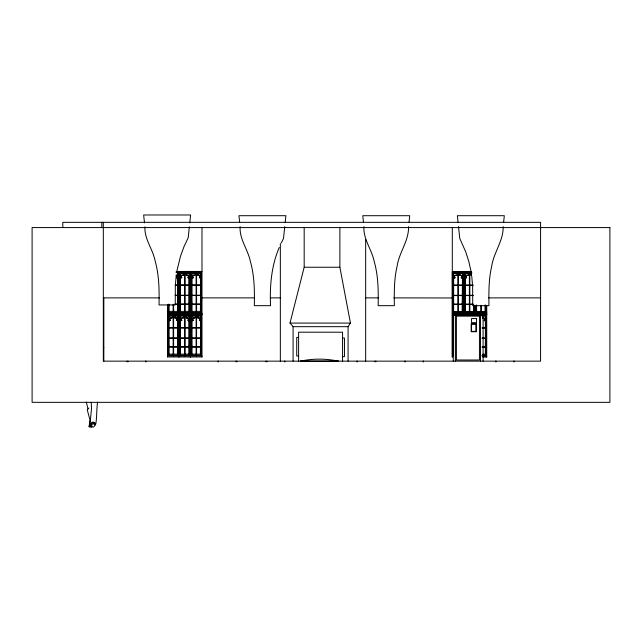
<?xml version="1.0" encoding="UTF-8"?>
<svg xmlns="http://www.w3.org/2000/svg" width="642" height="642" viewBox="0 0 642 642"><rect width="100%" height="100%" fill="white"/><g stroke="black" fill="none" stroke-linecap="round" stroke-linejoin="round"><path stroke-width="0.96" d="M168.758 312.983L168.91 311.378L177.441 311.378L177.818 312.983L168.758 312.983L168.758 304.164M168.758 355.748L168.91 354.143L177.441 354.143L177.818 355.748L168.758 355.748L168.758 315.407L177.818 315.407L177.818 355.748M180.233 312.983L180.233 272.641L189.294 272.641L189.294 312.983L180.233 312.983L180.233 272.641M180.233 355.748L180.233 315.407L189.294 315.407L189.294 355.748L180.233 355.748L180.233 315.407M191.709 312.983L191.87 311.378L200.392 311.378L200.769 312.983L191.709 312.983L191.709 272.641L200.769 272.641L200.769 312.983M191.709 355.748L191.87 354.143L200.392 354.143L200.769 355.748L191.709 355.748L191.709 315.407L200.769 315.407L200.769 355.748M453.501 313.079L453.661 311.474L462.184 311.474L462.561 313.079L453.501 313.079L453.501 272.738L462.561 272.738L462.561 313.079M474.045 305.239L474.045 313.079L464.985 313.079L464.985 272.738L471.324 272.738M476.46 313.079L476.621 311.474L485.143 311.474L485.521 313.079L476.46 313.079L476.46 305.239M189.35 226.851L188.194 237.725L183.965 246.745L180.538 256.102L176.975 270.603M189.767 222.894L190.602 214.982L143.648 214.982L144.49 222.894M284.751 226.578L283.499 238.447L281.284 242.909M285.168 222.622L285.907 215.704L238.952 215.704L239.683 222.622M408.569 226.578C408.946 240.902 399.027 252.458 397.069 266.438C394.036 279.286 394.196 292.559 394.349 305.672L378.146 305.672C378.443 290.914 378.298 275.916 374.238 261.599C371.798 249.473 363.163 239.354 363.926 226.578M408.994 222.622L409.724 215.704L362.77 215.704L363.5 222.622M503.168 226.578C503.545 240.902 493.626 252.458 491.668 266.438C488.634 279.286 488.795 292.559 488.947 305.672L472.745 305.672L472.632 286.163L471.758 276.245M503.585 222.622L504.315 215.704L457.369 215.704L458.099 222.622M176.213 275.53L175.338 285.449L175.226 304.95L159.023 304.95C159.328 290.192 159.184 275.201 155.115 260.885C152.828 249.056 144.33 239.225 144.907 226.851M201.981 227.581L201.981 356.952L167.546 356.952L167.779 304.669M179.254 312.518L178.572 315.045L178.572 355.275L179.022 356.952L179.254 315.045L178.572 312.518L178.572 272.288L179.022 271.438L179.254 312.518L190.056 312.518L190.73 315.045L190.505 356.952L190.056 355.275L190.056 315.045L190.73 312.518L190.505 271.438L190.056 272.288L190.056 312.518M452.297 227.581L452.297 357.048L452.297 271.526L471.429 271.526M452.522 315.142L463.323 315.142L463.773 314.291L463.773 271.526L463.323 272.385L463.323 312.614L464.006 315.142L474.799 315.142L475.481 312.614L475.481 305.744M168.758 346.921L168.91 345.845M180.233 304.164L180.394 303.08M180.233 346.921L180.394 345.845M191.709 304.164L191.87 303.08M191.709 346.921L191.87 345.845M453.501 304.26L453.661 303.176M464.985 304.26L465.137 303.176M97.576 402.213C96.477 409.387 96.998 416.875 95.81 423.961L95.433 423.864C94.96 421.834 91.806 421.353 91.108 423.519L91.325 425.301L92.143 426.087L91.052 426.737L91.292 423.696L92.633 422.669L94.591 423.078L95.489 424.595L93.74 426.922L89.294 427.018L89.142 425.469L90.506 424.739M293.089 361.149L293.089 326.674L289.999 323.07L304.18 267.241L304.18 227.324M279.262 247.467C271.341 265.756 269.712 285.963 270.531 305.672L254.328 305.672C254.625 290.914 254.481 275.916 250.412 261.599C247.981 249.473 239.338 239.354 240.1 226.578M91.244 424.988L93.05 423.68L95.353 424.868M176.004 272.641L177.818 272.641L177.441 311.378M189.294 312.983L189.294 272.641M177.441 354.143L177.818 315.407M200.392 311.378L200.769 272.641M189.294 355.748L189.294 315.407M200.392 354.143L200.769 315.407M462.184 311.474L462.561 272.738M482.054 355.837L485.521 355.837L485.521 315.495L476.46 315.495M201.981 356.952L201.532 355.275L201.532 315.045L201.981 314.195L201.532 312.518L201.532 272.288L201.981 271.438L176.157 271.438M482.904 357.048L486.732 357.048L486.283 355.371L486.283 315.142L486.732 314.291L486.283 305.744M348.084 361.149L348.084 326.674L350.444 323.07L339.883 267.241L339.883 227.324M177.441 278.187L177.818 277.705L176.662 277.705L177.007 275.819L176.237 274.945M188.917 278.187L189.294 277.705L188.138 277.705L188.596 276.702L188.106 275.161L186.525 275.193L186.124 273.524L185.249 273.315L184.366 273.532L183.307 275.185L181.542 275.177L181.028 276.004L181.654 277.705L180.233 277.705L180.394 278.187M200.392 278.187L200.769 277.705L199.614 277.705L200.071 276.702L199.582 275.161L198.001 275.193L197.608 273.524L196.725 273.315L195.842 273.532L194.791 275.185L193.017 275.177L192.504 276.004L193.13 277.705L191.709 277.705L191.87 278.187M177.441 320.944L177.818 320.462L176.662 320.462L177.112 319.459L176.622 317.918L175.041 317.95L174.648 316.289L173.773 316.073L172.891 316.297L171.831 317.942L170.058 317.942L169.552 318.761L170.17 320.462L168.758 320.462L168.91 320.944M188.917 320.944L189.294 320.462L188.138 320.462L188.596 319.459L188.106 317.918L186.525 317.95L186.124 316.289L185.249 316.073L184.366 316.297L183.307 317.942L181.542 317.942L181.028 318.761L181.654 320.462L180.233 320.462L180.394 320.944M200.392 320.944L200.769 320.462L199.614 320.462L200.071 319.459L199.582 317.918L198.001 317.95L197.608 316.289L196.725 316.073L195.842 316.297L194.791 317.942L193.017 317.942L192.504 318.761L193.13 320.462L191.709 320.462L191.87 320.944M462.184 278.283L462.561 277.793L461.405 277.793L461.863 276.798L461.373 275.249L459.873 275.29L459.399 273.62L458.516 273.404L457.634 273.628L456.582 275.274L454.809 275.274L454.295 276.092L454.921 277.793L453.501 277.793L453.661 278.283M485.143 321.04L485.521 320.559L484.365 320.559L484.822 319.555L484.333 318.015L482.752 318.047L482.351 316.378M91.605 425.55L90.723 425.943L90.137 422.765L91.509 408.585L91.228 402.245M88.853 408.055L87.264 409.861L89.976 419.932L89.318 425.012L89.864 424.827M471.356 275.29L470.875 273.62L469.117 273.628L468.162 275.217L466.285 275.274L465.779 276.092L466.397 277.793L464.985 277.793L465.137 278.283M471.453 275.386L470.939 275.418L471.284 274.583L470.787 273.741L469.84 273.588L469.84 285.056L473.098 285.056M88.909 426.304L90.947 426.216M300.617 361.149L338.535 361.149M304.18 267.241L339.883 267.241M176.614 272.288L178.572 272.288M179.254 272.288L190.056 272.288M190.73 272.288L201.532 272.288M452.522 272.385L463.323 272.385M464.006 272.385L471.854 272.385M180.394 273.428L188.917 273.428M191.709 272.641L191.87 273.428L200.392 273.428M453.501 272.738L453.661 273.524L462.184 273.524M465.137 273.524L471.766 273.524M191.846 277.834L193.378 277.834L192.728 276.83L193.114 275.282L195.024 275.209L196.107 273.604L196.107 284.968L191.846 284.968M453.637 277.93L455.17 277.93L454.52 276.927L454.905 275.37L456.815 275.306L457.898 273.701L457.898 285.056L453.637 285.056M175.242 284.968L177.682 284.968L177.682 277.834L176.454 277.834L176.975 276.686L176.213 275.081M175.242 285.233L177.682 285.233L177.682 295.208L175.242 295.208M191.846 285.233L196.107 285.233L196.107 295.208L191.846 295.208M453.637 285.329L457.898 285.329L457.898 295.304L453.637 295.304M473.098 285.329L469.84 285.329L469.84 295.304L473.098 295.304M175.242 295.481L177.682 295.481L177.682 304.027L175.242 304.027M191.846 295.481L196.107 295.481L196.107 304.027L191.846 304.027M453.637 295.569L457.898 295.569L457.898 304.123L453.637 304.123M473.098 295.569L469.84 295.569L469.84 304.123L473.098 304.123M103.322 297.88L159.641 297.88M201.981 297.88L254.553 297.88M270.426 297.88L280.345 297.88M365.667 297.88L378.7 297.88M393.747 297.88L453.501 297.976M488.722 297.88L540.58 297.88M462.561 297.976L464.985 297.976M175.242 304.3L177.682 304.3L177.682 312.855L173.613 312.855L173.613 304.3M191.846 304.3L196.107 304.3L196.107 312.855L191.846 312.855L191.87 273.428M453.637 304.388L457.898 304.388L457.898 312.943L453.637 312.943L453.661 273.524M473.098 304.388L469.84 304.388L469.84 312.943L473.908 312.943L473.908 305.343M180.394 311.378L188.917 311.378M465.137 311.474L473.668 311.474L474.045 313.079M167.779 312.518L178.572 312.518M190.73 312.518L201.532 312.518M452.522 312.614L463.323 312.614M464.006 312.614L474.799 312.614L475.481 315.142L486.283 315.142M475.481 312.614L486.283 312.614M167.546 314.195L201.981 314.195M452.297 314.291L486.732 314.291M167.779 315.045L178.572 315.045M179.254 315.045L190.056 315.045M190.73 315.045L201.532 315.045M462.561 315.495L453.501 315.495L453.501 355.837M464.985 315.495L474.045 315.495M168.758 315.407L168.91 316.185L177.441 316.185M180.394 316.185L188.917 316.185M191.709 315.407L191.87 316.185L200.392 316.185M482.303 316.281L485.143 316.281M168.886 320.599L170.419 320.599L169.769 319.588L170.154 318.039L172.064 317.975L173.147 316.37L173.147 327.725L168.886 327.725M191.846 320.599L193.378 320.599L192.728 319.588L193.114 318.039L195.024 317.975L196.107 316.37L196.107 327.725L191.846 327.725M289.999 323.07L350.444 323.07M293.089 326.674L348.084 326.674M482.134 327.821L485.384 327.821L485.384 320.687L484.156 320.687L484.582 318.713L483.924 317.934L482.423 318.183L482.76 317.341L482.27 316.498M168.886 327.998L173.147 327.998L173.147 337.973L168.886 337.973M191.846 327.998L196.107 327.998L196.107 337.973L191.846 337.973M482.134 328.086L485.384 328.086L485.384 338.061L482.134 338.061M298.61 337.419L296.724 337.419L296.724 355.997L298.61 355.997M342.563 338.053L344.457 338.053L344.457 356.631L342.563 356.631M168.886 338.238L173.147 338.238L173.147 346.792L168.886 346.792M191.846 338.238L196.107 338.238L196.107 346.792L191.846 346.792M482.134 338.334L485.384 338.334L485.384 346.881L482.134 346.881M168.886 347.057L173.147 347.057L173.147 355.612L168.886 355.612L168.91 316.185M191.846 347.057L196.107 347.057L196.107 355.612L191.846 355.612L191.87 316.185M482.134 347.153L485.384 347.153L485.384 355.7L482.134 355.7M103.322 347.651L103.827 347.651M180.394 354.143L188.917 354.143M482.696 354.232L485.143 354.232M167.779 355.275L178.572 355.275M179.254 355.275L190.056 355.275M190.73 355.275L201.532 355.275M482.351 355.371L486.283 355.371M91.052 426.737L91.533 426.922M485.143 345.934L485.521 347.017M462.184 303.176L462.561 304.26M200.392 303.08L200.769 304.164M188.917 303.08L189.294 304.164M200.392 345.845L200.769 346.921M177.441 303.08L177.818 304.164M188.917 345.845L189.294 346.921M177.441 345.845L177.818 346.921M86.317 402.061L87.93 408.729M470.995 271.325L468.829 261.599L465.819 252.105L459.776 238.447L458.516 226.578M95.433 423.864L95.489 424.595M481.067 311.474L481.187 313.079M469.583 311.474L469.703 313.079M458.107 311.474L458.228 313.079M196.316 311.378L196.436 312.983M196.316 354.143L196.436 355.748M184.832 311.378L184.96 312.983M184.832 354.143L184.96 355.748M173.356 311.378L173.476 312.983M173.356 354.143L173.476 355.748M480.882 311.474L480.994 313.079M469.398 311.474L469.511 313.079M457.923 311.474L458.035 313.079M196.131 311.378L196.243 312.983M196.131 354.143L196.243 355.748M184.655 311.378L184.76 312.983M184.655 354.143L184.76 355.748M173.171 311.378L173.284 312.983M173.171 354.143L173.284 355.748M514.507 361.149L514.507 361.823M513.648 361.149L513.648 361.823M496.041 361.149L496.041 361.823M495.68 361.149L495.68 361.823M486.732 305.6L486.732 357.048M485.521 305.239L485.521 313.079M485.521 315.495L485.521 355.837M485.384 305.343L485.384 312.943L481.315 312.943L481.315 305.343M485.143 305.022L485.143 311.474M483.089 361.149L483.089 314.989L453.268 314.989L453.268 361.149M480.858 305.343L480.858 312.943L476.597 312.943L476.621 305.022M480.481 314.989L480.481 361.149M475.249 305.648L475.249 314.291M474.799 305.744L474.799 312.614M473.668 305.022L473.668 311.474M464.985 272.738L464.985 313.079M463.773 271.526L463.773 314.291M455.371 314.989L455.371 361.149M423.559 361.149L423.559 361.823M423.206 361.149L423.206 361.823M405.6 361.149L405.6 361.823M404.741 361.149L404.741 361.823M375.787 361.149L375.787 361.823M374.928 361.149L374.928 361.823M365.667 239.546L365.667 361.149M357.321 361.149L357.321 361.823M356.96 361.149L356.96 361.823M342.563 361.149L342.563 332.203L298.61 332.203L298.61 361.149M284.839 361.149L284.839 361.823M284.486 361.149L284.486 361.823M280.345 243.535L280.345 361.149M266.879 361.149L266.879 361.823M266.021 361.149L266.021 361.823M236.858 361.149L236.858 361.823M235.999 361.149L235.999 361.823M218.392 361.149L218.392 361.823M218.031 361.149L218.031 361.823M190.505 271.438L190.505 356.952M179.022 271.438L179.022 356.952M177.818 272.641L177.818 312.983M173.147 304.3L173.147 312.855L168.886 312.855L168.886 304.3M167.546 304.597L167.546 356.952M145.911 361.149L145.911 361.823M145.557 361.149L145.557 361.823M127.951 361.149L127.951 361.823M127.092 361.149L127.092 361.823M103.827 297.88L103.827 361.149M103.322 222.333L103.322 361.149L540.58 361.149L540.58 222.333L62.804 222.333L62.804 227.581M101.805 222.333L101.805 227.581M300.376 361.157A90.008 90.008 0 0 1 338.294 361.157M175.057 317.244L174.712 318.087L176.213 317.846L176.879 318.625L176.454 320.599L177.682 320.599L177.682 327.725L173.613 327.725L173.613 316.249L174.56 316.402L175.057 317.244M186.533 274.487L186.196 275.33L187.697 275.081L188.355 275.859L187.929 277.834L189.157 277.834L189.157 284.968L185.089 284.968L185.089 273.492L186.044 273.644L186.533 274.487M186.533 317.244L186.196 318.087L187.697 317.846L188.355 318.625L187.929 320.599L189.157 320.599L189.157 327.725L185.089 327.725L185.089 316.249L186.044 316.402L186.533 317.244M198.009 274.487L197.672 275.33L199.172 275.081L199.839 275.859L199.405 277.834L200.641 277.834L200.641 284.968L196.572 284.968L196.572 273.492L197.519 273.644L198.009 274.487M198.009 317.244L197.672 318.087L199.172 317.846L199.839 318.625L199.405 320.599L200.641 320.599L200.641 327.725L196.572 327.725L196.572 316.249L197.519 316.402L198.009 317.244M459.8 274.583L459.463 275.418L460.964 275.177L461.63 275.956L461.197 277.93L462.433 277.93L462.433 285.056L458.364 285.056L458.364 273.588L459.311 273.741L459.8 274.583M183.604 274.471L183.54 275.209L181.959 275.097L181.164 276.036L181.895 277.834L180.37 277.834L180.37 284.968L184.631 284.968L184.631 273.604L183.604 274.471M183.604 317.228L183.54 317.975L181.959 317.854L181.164 318.793L181.895 320.599L180.37 320.599L180.37 327.725L184.631 327.725L184.631 316.37L183.604 317.228M468.355 274.567L468.291 275.306L466.71 275.185L465.915 276.124L466.646 277.93L465.113 277.93L465.113 285.056L469.374 285.056L469.374 273.701L468.355 274.567M609.9 227.581L32.1 227.581L32.1 402.341L609.9 402.341L609.9 227.581M184.631 285.233L180.37 285.233L180.37 295.208L184.631 295.208L184.631 285.233M189.157 285.233L185.089 285.233L185.089 295.208L189.157 295.208L189.157 285.233M200.641 285.233L196.572 285.233L196.572 295.208L200.641 295.208L200.641 285.233M462.433 285.329L458.364 285.329L458.364 295.304L462.433 295.304L462.433 285.329M469.374 285.329L465.113 285.329L465.113 295.304L469.374 295.304L469.374 285.329M184.631 295.481L180.37 295.481L180.37 304.027L184.631 304.027L184.631 295.481M189.157 295.481L185.089 295.481L185.089 304.027L189.157 304.027L189.157 295.481M200.641 295.481L196.572 295.481L196.572 304.027L200.641 304.027L200.641 295.481M462.433 295.569L458.364 295.569L458.364 304.123L462.433 304.123L462.433 295.569M469.374 295.569L465.113 295.569L465.113 304.123L469.374 304.123L469.374 295.569M184.631 304.3L180.37 304.3L180.37 312.855L184.631 312.855L184.631 304.3M189.157 304.3L185.089 304.3L185.089 312.855L189.157 312.855L189.157 304.3M200.641 304.3L196.572 304.3L196.572 312.855L200.641 312.855L200.641 304.3M462.433 304.388L458.364 304.388L458.364 312.943L462.433 312.943L462.433 304.388M469.374 304.388L465.113 304.388L465.113 312.943L469.374 312.943L469.374 304.388M479.446 316.137L456.406 316.137L456.406 360.002L479.446 360.002L479.446 316.137M476.541 318.568L471.541 318.568L471.541 322.653L476.541 322.653L476.541 318.568M476.332 323.785L471.172 323.785L471.172 331.729L476.332 331.729L476.332 323.785M476.003 324.146L471.501 324.146L471.501 331.376L476.003 331.376L476.003 324.146M177.682 327.998L173.613 327.998L173.613 337.973L177.682 337.973L177.682 327.998M184.631 327.998L180.37 327.998L180.37 337.973L184.631 337.973L184.631 327.998M189.157 327.998L185.089 327.998L185.089 337.973L189.157 337.973L189.157 327.998M200.641 327.998L196.572 327.998L196.572 337.973L200.641 337.973L200.641 327.998M177.682 338.238L173.613 338.238L173.613 346.792L177.682 346.792L177.682 338.238M184.631 338.238L180.37 338.238L180.37 346.792L184.631 346.792L184.631 338.238M189.157 338.238L185.089 338.238L185.089 346.792L189.157 346.792L189.157 338.238M200.641 338.238L196.572 338.238L196.572 346.792L200.641 346.792L200.641 338.238M177.682 347.057L173.613 347.057L173.613 355.612L177.682 355.612L177.682 347.057M184.631 347.057L180.37 347.057L180.37 355.612L184.631 355.612L184.631 347.057M189.157 347.057L185.089 347.057L185.089 355.612L189.157 355.612L189.157 347.057M200.641 347.057L196.572 347.057L196.572 355.612L200.641 355.612L200.641 347.057"/></g></svg>
